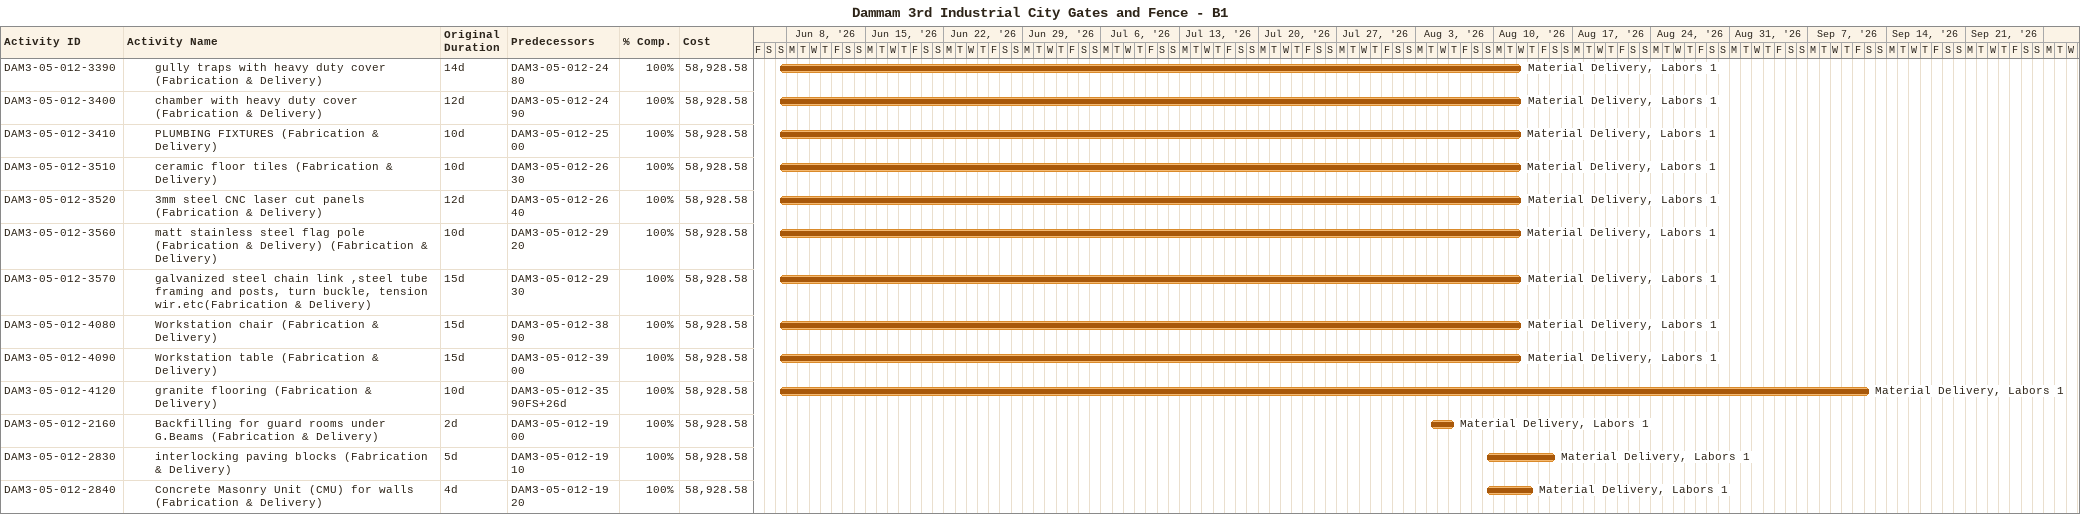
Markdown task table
Dammam 3rd Industrial City Gates and Fence - B1

| ID | Level | Task | Original duration | Start | Finish | Predecessors | Resources | % complete | Cost |
|---|---|---|---|---|---|---|---|---|---|
| DAM3-05-012-3390 | 4 | gully traps with heavy duty cover (Fabrication & Delivery) | 14d | 2026-06-07 | 2026-08-12 | DAM3-05-012-2480 | Material Delivery, Labors 1 | 100 | 58928.58 |
| DAM3-05-012-3400 | 4 | chamber with heavy duty cover (Fabrication & Delivery) | 12d | 2026-06-07 | 2026-08-12 | DAM3-05-012-2490 | Material Delivery, Labors 1 | 100 | 58928.58 |
| DAM3-05-012-3410 | 4 | PLUMBING FIXTURES (Fabrication & Delivery) | 10d | 2026-06-07 | 2026-08-12 | DAM3-05-012-2500 | Material Delivery, Labors 1 | 100 | 58928.58 |
| DAM3-05-012-3510 | 4 | ceramic floor tiles (Fabrication & Delivery) | 10d | 2026-06-07 | 2026-08-12 | DAM3-05-012-2630 | Material Delivery, Labors 1 | 100 | 58928.58 |
| DAM3-05-012-3520 | 4 | 3mm steel CNC laser cut panels (Fabrication & Delivery) | 12d | 2026-06-07 | 2026-08-12 | DAM3-05-012-2640 | Material Delivery, Labors 1 | 100 | 58928.58 |
| DAM3-05-012-3560 | 4 | matt stainless steel flag pole (Fabrication & Delivery) (Fabrication & Delivery) | 10d | 2026-06-07 | 2026-08-12 | DAM3-05-012-2920 | Material Delivery, Labors 1 | 100 | 58928.58 |
| DAM3-05-012-3570 | 4 | galvanized steel chain link ,steel tube framing and posts, turn buckle, tension wir.etc(Fabrication & Delivery) | 15d | 2026-06-07 | 2026-08-12 | DAM3-05-012-2930 | Material Delivery, Labors 1 | 100 | 58928.58 |
| DAM3-05-012-4080 | 4 | Workstation chair (Fabrication & Delivery) | 15d | 2026-06-07 | 2026-08-12 | DAM3-05-012-3890 | Material Delivery, Labors 1 | 100 | 58928.58 |
| DAM3-05-012-4090 | 4 | Workstation table (Fabrication & Delivery) | 15d | 2026-06-07 | 2026-08-12 | DAM3-05-012-3900 | Material Delivery, Labors 1 | 100 | 58928.58 |
| DAM3-05-012-4120 | 4 | granite flooring (Fabrication & Delivery) | 10d | 2026-06-07 | 2026-09-12 | DAM3-05-012-3590FS+26d | Material Delivery, Labors 1 | 100 | 58928.58 |
| DAM3-05-012-2160 | 4 | Backfilling for guard rooms under G.Beams (Fabrication & Delivery) | 2d | 2026-08-04 | 2026-08-06 | DAM3-05-012-1900 | Material Delivery, Labors 1 | 100 | 58928.58 |
| DAM3-05-012-2830 | 4 | interlocking paving blocks (Fabrication & Delivery) | 5d | 2026-08-09 | 2026-08-15 | DAM3-05-012-1910 | Material Delivery, Labors 1 | 100 | 58928.58 |
| DAM3-05-012-2840 | 4 | Concrete Masonry Unit (CMU) for walls (Fabrication & Delivery) | 4d | 2026-08-09 | 2026-08-13 | DAM3-05-012-1920 | Material Delivery, Labors 1 | 100 | 58928.58 |
